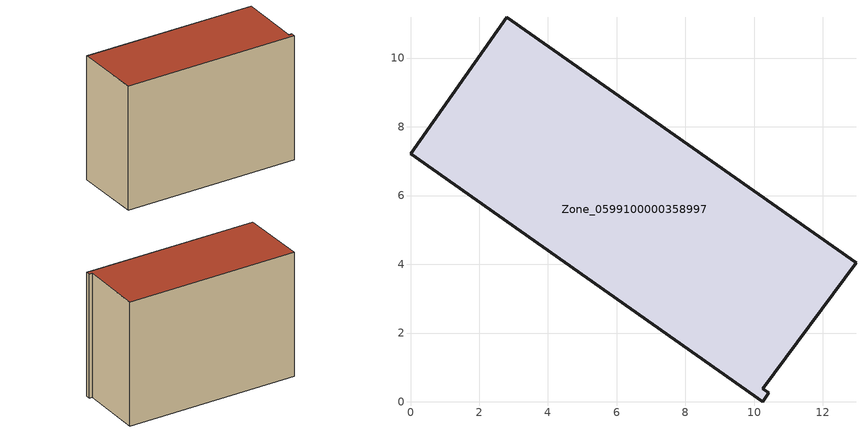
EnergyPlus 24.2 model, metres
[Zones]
Zone_0599100000358997
 floor ground (C_G): 10.43,0.26 10.24,0 0,7.21 2.8,11.19 12.96,4.04 10.25,0.38 z3.69
 wall outside (C_F): 0,7.21 10.24,0 10.43,0.26 10.25,0.38 12.96,4.04 2.8,11.19 0,7.21 z3.69:12.57
 roof outside (C_R): 10.24,0 10.43,0.26 10.25,0.38 12.96,4.04 2.8,11.19 0,7.21 z12.57
[BUILDING]
Pand.0599100000358997: North Axis=0; Terrain=City; Loads Convergence Tolerance Value=0.04; Temperature Convergence Tolerance Value=0.4; Solar Distribution=FullExterior; Maximum Number of Warmup Days=25; Minimum Number of Warmup Days=1
[Site:Location]
Rotterdam.The.Hague.AP_ZH_NLD Design_Conditions: Latitude=51.96; Longitude=4.45; Time Zone=1; Elevation=-4.5
[SITE:GROUNDTEMPERATURE:BUILDINGSURFACE]
18, 18, 18, 18, 18, 18, 18, 18, 18, 18, 18, 18
[MATERIAL] Thermal Absorptance=0.9; Solar Absorptance=0.7; Visible Absorptance=0.7
Name | Roughness | Thickness | Conductivity | Density | Specific Heat
G.TI.1992-2005 | MediumSmooth | 0.15 | 0.06 | 540 | 1210
F.TI.1992-2005 | Rough | 0.3 | 0.12 | 1920 | 840
R.TI.1992-2005 | MediumRough | 0.2 | 0.08 | 1500 | 1000
[CONSTRUCTION]
C_G: G.TI.1992-2005
C_F: F.TI.1992-2005
C_R: R.TI.1992-2005
[ZONE]
Zone_0599100000358997: Type=1; Multiplier=1; Ceiling Height=Autocalculate; Volume=Autocalculate; Floor Area=autocalculate; Part of Total Floor Area=Yes
[ZONEINFILTRATION:DESIGNFLOWRATE]
Infil_Zone_0599100000358997: Zone or ZoneList or Space or SpaceList=Zone_0599100000358997; Schedule=AlwaysOn; Design Flow Rate Calculation Method=Flow/Area; Flow Rate per Floor Area=0.0015; Constant Term Coefficient=1; Temperature Term Coefficient=0; Velocity Term Coefficient=0; Velocity Squared Term Coefficient=0
[HVACTEMPLATE:ZONE:IDEALLOADSAIRSYSTEM]
Zone_0599100000358997: Maximum Heating Supply Air Temperature=50; Minimum Cooling Supply Air Temperature=13; Maximum Heating Supply Air Humidity Ratio=0.0156; Minimum Cooling Supply Air Humidity Ratio=0.0077; Heating Limit=NoLimit; Cooling Limit=NoLimit; Dehumidification Control Type=ConstantSensibleHeatRatio; Cooling Sensible Heat Ratio=0.7; Dehumidification Setpoint=60; Humidification Control Type=None; Humidification Setpoint=30; Outdoor Air Method=None; Outdoor Air Flow Rate per Person=0.00944; Outdoor Air Flow Rate per Zone Floor Area=0; Outdoor Air Flow Rate per Zone=0; Demand Controlled Ventilation Type=None; Outdoor Air Economizer Type=NoEconomizer; Heat Recovery Type=None; Sensible Heat Recovery Effectiveness=0.7; Latent Heat Recovery Effectiveness=0.65
[ZONECONTROL:THERMOSTAT]
ThermostatControl_Zone_0599100000358997: Zone or ZoneList=Zone_0599100000358997; Control Type Schedule=DualSetpointControlType; Control 1=Thermostat_Zone_0599100000358997; Temperature Difference Between Cutout And Setpoint=0
[THERMOSTATSETPOINT:DUALSETPOINT]
Thermostat_Zone_0599100000358997: Heating Setpoint Temperature Schedule=HeatingSetpoint_Zone_0599100000358997; Cooling Setpoint Temperature Schedule=CoolingSetpoint_Zone_0599100000358997
[SCHEDULE:COMPACT]
HeatingSetpoint_Zone_0599100000358997: Through: 12/31, For: AllDays, Until: 24:00, 21
CoolingSetpoint_Zone_0599100000358997: Through: 12/31, For: AllDays, Until: 24:00, 24
DualSetpointControlType: Through: 12/31, For: AllDays, Until: 24:00, 4
AlwaysOn: Through: 12/31, For: AllDays, Until: 24:00, 1
